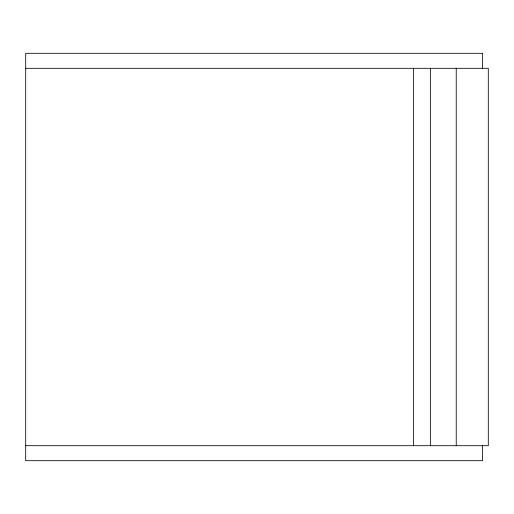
<?xml version="1.0" encoding="UTF-8"?>
<svg xmlns="http://www.w3.org/2000/svg" width="514" height="514" viewBox="0 0 514 514"><rect width="100%" height="100%" fill="white"/><g stroke="black" fill="none" stroke-linecap="round" stroke-linejoin="round"><path stroke-width="0.77" d="M25.7 68.311L488.3 68.311L488.3 445.689L25.7 445.689M482.607 68.311L482.607 53.308L25.7 53.308L25.7 460.692L482.607 460.692L482.607 445.689M456.233 68.311L456.233 445.689M430.366 68.311L430.366 445.689M413.622 68.311L413.622 445.689"/></g></svg>
